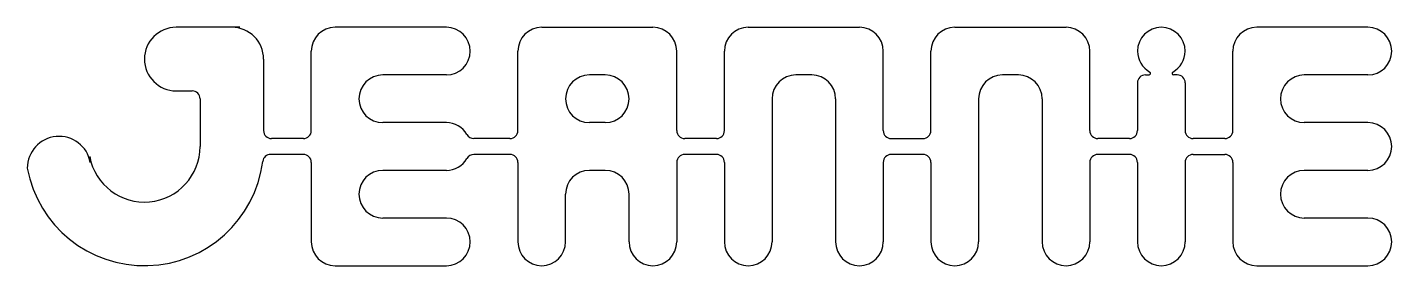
# Model space of a CAD drawing. Header units: inches. Extents: x -1.17 to 5.59, y -0.59 to 0.59.
import ezdxf

# ---------------------------------------------------------------- set-up
doc = ezdxf.new("R2010")
doc.units = ezdxf.units.IN
doc.layers.get('0').update_dxf_attribs({"linetype": 'CONTINUOUS'})

msp = doc.modelspace()

# ---------------------------------------------------------------- linework, layer by layer
at = {"color": 0, "linetype": 'CONTINUOUS'}
for p, q in [((-0.1575, 0.5906), (-0.4331, 0.5906)), ((-0.1181, 0.5906), (-0.1969, 0.5906)), ((0.9055, 0.5906), (0.3543, 0.5906)), ((1.378, 0.5906), (1.9291, 0.5906)), ((2.4016, 0.5906), (2.9528, 0.5906)), ((3.4252, 0.5906), (3.9764, 0.5906)), ((5.4724, 0.5906), (4.9213, 0.5906)), ((0, 0.4331), (0, 0.0787)), ((0.2362, 0.0787), (0.2362, 0.4724)), ((1.2598, 0.0787), (1.2598, 0.4724)), ((2.0472, 0.0787), (2.0472, 0.4724)), ((2.2835, 0.0787), (2.2835, 0.4724)), ((3.0709, 0.0787), (3.0709, 0.4724)), ((3.3071, 0.0787), (3.3071, 0.4724)), ((4.0945, 0.0787), (4.0945, 0.4724)), ((4.8031, 0.0787), (4.8031, 0.4724)), ((0.9055, 0.3543), (0.5906, 0.3543)), ((1.6929, 0.3543), (1.6142, 0.3543)), ((2.7165, 0.3543), (2.6378, 0.3543)), ((3.7402, 0.3543), (3.6614, 0.3543)), ((4.3701, 0.3543), (4.3878, 0.3543)), ((4.5276, 0.3543), (4.5098, 0.3543)), ((5.4724, 0.3543), (5.1575, 0.3543)), ((-0.4331, 0.2756), (-0.3543, 0.2756)), ((4.3307, 0.315), (4.3307, 0.0787)), ((4.5669, 0.315), (4.5669, 0.0787)), ((-0.315, 0.2362), (-0.315, 0)), ((2.5197, 0.2362), (2.5197, -0.4724)), ((2.8346, 0.2362), (2.8346, -0.4724)), ((3.5433, 0.2362), (3.5433, -0.4724)), ((3.8583, 0.2362), (3.8583, -0.4724)), ((0.9055, 0.1181), (0.5906, 0.1181)), ((1.6929, 0.1181), (1.6142, 0.1181)), ((5.4724, 0.1181), (5.1575, 0.1181)), ((0.1969, 0.0394), (0.0394, 0.0394)), ((1.2205, 0.0394), (1.0419, 0.0394)), ((2.2441, 0.0394), (2.0866, 0.0394)), ((3.1102, 0.0394), (3.2677, 0.0394)), ((4.2913, 0.0394), (4.1339, 0.0394)), ((4.7638, 0.0394), (4.6063, 0.0394)), ((0.1969, -0.0394), (0.0344, -0.0394)), ((1.2205, -0.0394), (1.0419, -0.0394)), ((2.2441, -0.0394), (2.0866, -0.0394)), ((3.2677, -0.0394), (3.1102, -0.0394)), ((4.2913, -0.0394), (4.1339, -0.0394)), ((4.6063, -0.0394), (4.7638, -0.0394)), ((0.2362, -0.0787), (0.2362, -0.4724)), ((0.9055, -0.1181), (0.5906, -0.1181)), ((1.2598, -0.0787), (1.2598, -0.4724)), ((1.6929, -0.1181), (1.6142, -0.1181)), ((2.0472, -0.0787), (2.0472, -0.4724)), ((2.2835, -0.0787), (2.2835, -0.4724)), ((3.0709, -0.0787), (3.0709, -0.4724)), ((3.3071, -0.0787), (3.3071, -0.4724)), ((4.0945, -0.0787), (4.0945, -0.4724)), ((4.3307, -0.0787), (4.3307, -0.4724)), ((4.5669, -0.0787), (4.5669, -0.4724)), ((4.8031, -0.0787), (4.8031, -0.4724)), ((5.4724, -0.1181), (5.1575, -0.1181)), ((1.4961, -0.4724), (1.4961, -0.2362)), ((1.811, -0.4724), (1.811, -0.2362)), ((0.9055, -0.3543), (0.5906, -0.3543)), ((5.4724, -0.3543), (5.1575, -0.3543)), ((0.3543, -0.5906), (0.9055, -0.5906)), ((4.9213, -0.5906), (5.4724, -0.5906))]:
    msp.add_line(p, q, dxfattribs=at)
for centre, radius, start, end in [((-0.4331, 0.4331), 0.1575, 90, 270), ((-0.1575, 0.4331), 0.1575, 360, 90), ((0.3543, 0.4724), 0.1181, 90, 180), ((0.9055, 0.4724), 0.1181, 270, 90), ((1.378, 0.4724), 0.1181, 90, 180), ((1.9291, 0.4724), 0.1181, 360, 90), ((2.4016, 0.4724), 0.1181, 90, 180), ((2.9528, 0.4724), 0.1181, 360, 90), ((3.4252, 0.4724), 0.1181, 90, 180), ((3.9764, 0.4724), 0.1181, 360, 90), ((4.4488, 0.4724), 0.1181, 360, 180), ((4.9213, 0.4724), 0.1181, 90, 180), ((5.4724, 0.4724), 0.1181, 270, 90), ((4.4488, 0.4724), 0.1181, 180, 241.04498), ((4.4488, 0.4724), 0.1181, 298.95502, 0), ((0.5906, 0.2362), 0.1181, 90, 270), ((1.6142, 0.2362), 0.1181, 90, 270), ((1.6929, 0.2362), 0.1181, 270, 90), ((2.6378, 0.2362), 0.1181, 90, 180), ((2.7165, 0.2362), 0.1181, 360, 90), ((3.6614, 0.2362), 0.1181, 90, 180), ((3.7402, 0.2362), 0.1181, 360, 90), ((4.3701, 0.315), 0.0394, 90, 180), ((4.3878, 0.3622), 0.00787, 270, 61.04498), ((4.5098, 0.3622), 0.00787, 118.95502, 270), ((4.5276, 0.315), 0.0394, 360, 90), ((5.1575, 0.2362), 0.1181, 90, 270), ((-0.3543, 0.2362), 0.0394, 0, 90), ((0.0394, 0.0787), 0.0394, 180, 270), ((0.1969, 0.0787), 0.0394, 270, 360), ((0.9055, 0), 0.1181, 30, 90), ((1.2205, 0.0787), 0.0394, 270, 0), ((2.0866, 0.0787), 0.0394, 180, 270), ((2.2441, 0.0787), 0.0394, 270, 0), ((3.1102, 0.0787), 0.0394, 180, 270), ((3.2677, 0.0787), 0.0394, 270, 360), ((4.1339, 0.0787), 0.0394, 180, 270), ((4.2913, 0.0787), 0.0394, 270, 0), ((4.6063, 0.0787), 0.0394, 180, 270), ((4.7638, 0.0787), 0.0394, 270, 0), ((5.4724, 0), 0.1181, 270, 90), ((-1.0138, -0.1074), 0.1575, 10.47568, 180), ((1.0419, 0.0787), 0.0394, 210, 270), ((-0.5906, 0), 0.2756, 190.47568, 360), ((-0.7041, -0.0501), 0.1575, 180, 190.47568), ((0.0344, -0.0787), 0.0394, 90, 172.81924), ((0.1969, -0.0787), 0.0394, 0, 90), ((0.9055, 0), 0.1181, 270, 330), ((1.0419, -0.0787), 0.0394, 90, 150), ((1.2205, -0.0787), 0.0394, 0, 90), ((2.0866, -0.0787), 0.0394, 90, 180), ((2.2441, -0.0787), 0.0394, 360, 90), ((3.1102, -0.0787), 0.0394, 90, 180), ((3.2677, -0.0787), 0.0394, 360, 90), ((4.1339, -0.0787), 0.0394, 90, 180), ((4.2913, -0.0787), 0.0394, 0, 90), ((4.6063, -0.0787), 0.0394, 90, 180), ((4.7638, -0.0787), 0.0394, 0, 90), ((-0.5906, 0), 0.5906, 190.47568, 352.81924), ((0.5906, -0.2362), 0.1181, 90, 270), ((1.6142, -0.2362), 0.1181, 90, 180), ((1.6929, -0.2362), 0.1181, 360, 90), ((5.1575, -0.2362), 0.1181, 90, 270), ((0.9055, -0.4724), 0.1181, 270, 90), ((5.4724, -0.4724), 0.1181, 270, 90), ((0.3543, -0.4724), 0.1181, 180, 270), ((1.378, -0.4724), 0.1181, 180, 360), ((1.9291, -0.4724), 0.1181, 180, 0), ((2.4016, -0.4724), 0.1181, 180, 360), ((2.9528, -0.4724), 0.1181, 180, 0), ((3.4252, -0.4724), 0.1181, 180, 360), ((3.9764, -0.4724), 0.1181, 180, 0), ((4.4488, -0.4724), 0.1181, 180, 360), ((4.9213, -0.4724), 0.1181, 180, 270)]:
    msp.add_arc(centre, radius, start, end, dxfattribs=at)

doc.saveas('drawing.dxf')
